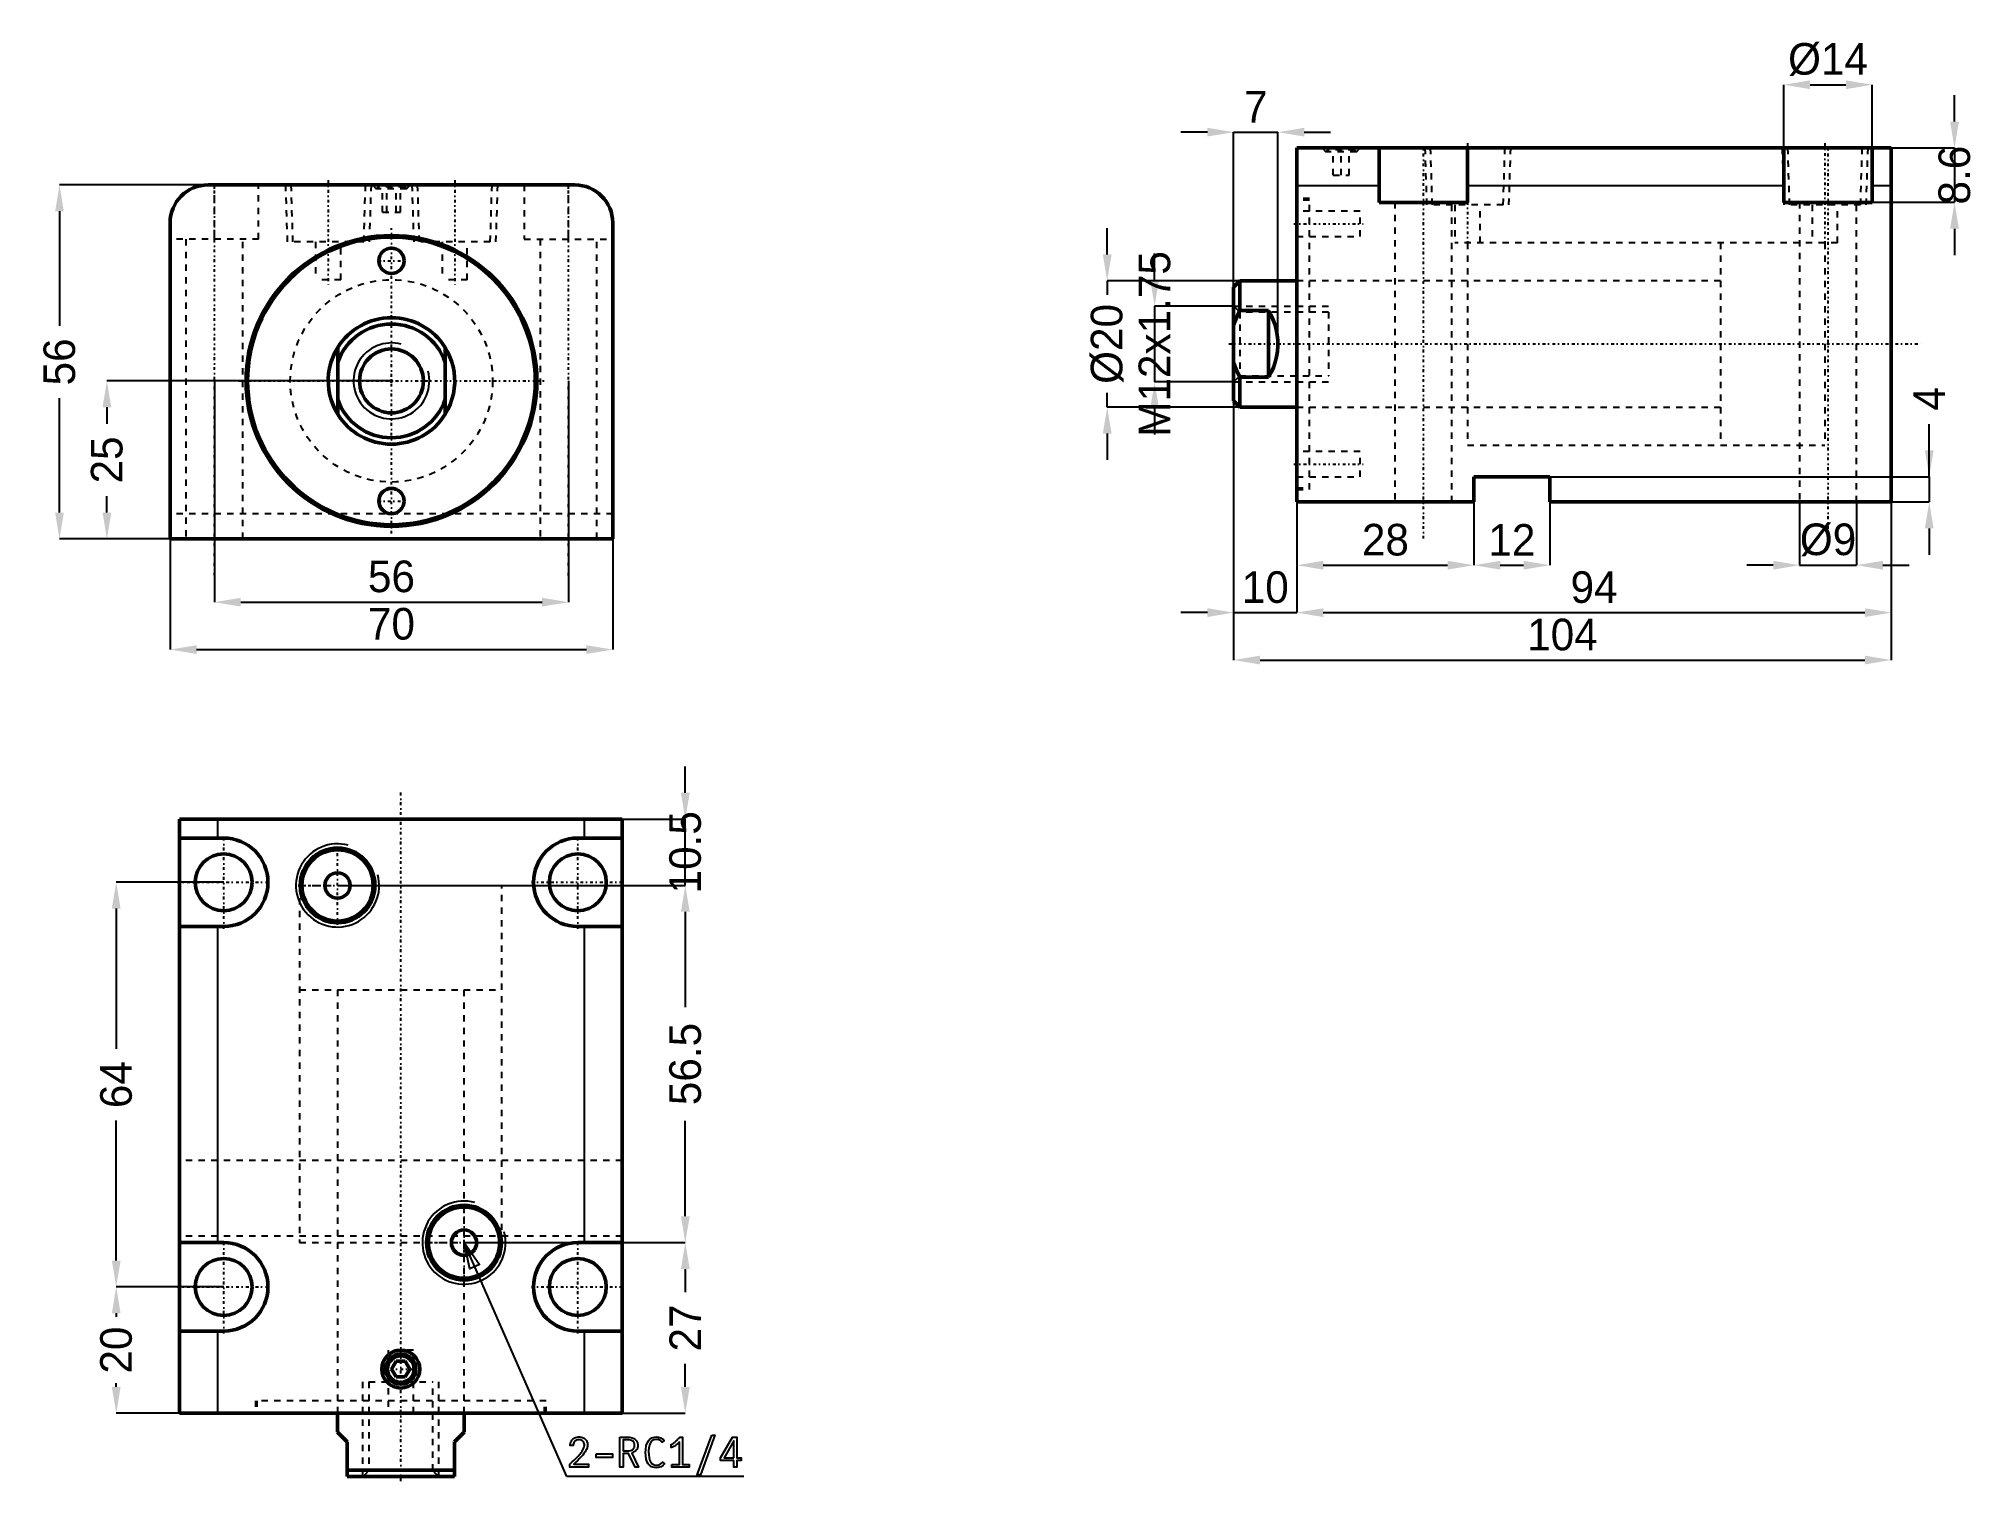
# Model space of a CAD drawing. Header units: millimetres. Extents: x -56 to 250, y -174 to 54.
import ezdxf

# ---------------------------------------------------------------- set-up
doc = ezdxf.new("R2010")
doc.units = ezdxf.units.MM
doc.linetypes.add('Center', pattern=[1.5, 0.45, -0.5, 0.05, -0.5])
doc.linetypes.add('Dashed', pattern=[2, 1, -1])
for name, color, linetype, lineweight in [('2d ConnectionPoints', 7, 'Continuous', 50), ('AM_0', 7, 'Continuous', 50), ('AM_4', 3, 'Continuous', 25), ('AM_5', 3, 'Continuous', 25), ('AM_7', 7, 'Center', 25), ('AM_9', 6, 'Dashed', 25)]:
    doc.layers.add(name, color=color, linetype=linetype, lineweight=lineweight)
doc.dimstyles.new('ISO-25', dxfattribs={"dimtxt": 2.5, "dimasz": 2.5, "dimexe": 1.25, "dimexo": 0.625, "dimtad": 1, "dimtxsty": 'Standard', "dimcen": 2.5, "dimadec": 0, "dimazin": 0, "dimtfac": 1, "dimtmove": 0, "dimatfit": 3, "dimfxl": 1, "dimarcsym": 0})

# ---------------------------------------------------------------- blocks, each defined once
blk = doc.blocks.new('1_RODcxhc_a_sd_32_40_IN_0_in_CXHC_A_IN_LA_32_40ST_0__CN_0')
at = {"layer": 'AM_0'}
for p, q in [((-8.5, -5.27), (-8.5, 5.27)), ((8.5, 5.27), (8.5, -5.27))]:
    blk.add_line(p, q, dxfattribs=at)
for points in [[(-8.5, 5.27), (-8.93, 4.51), (-9.29, 3.71), (-9.57, 2.89), (-9.79, 2.04), (-9.93, 1.18), (-10, 0.31), (-9.98, -0.56), (-9.9, -1.43), (-9.74, -2.29), (-9.5, -3.13), (-9.19, -3.94), (-8.81, -4.73), (-8.5, -5.27)], [(8.5, -5.27), (8.93, -4.51), (9.29, -3.71), (9.57, -2.89), (9.79, -2.04), (9.93, -1.18), (10, -0.31), (9.98, 0.56), (9.9, 1.43), (9.74, 2.29), (9.5, 3.13), (9.19, 3.94), (8.81, 4.73), (8.5, 5.27)]]:
    blk.add_lwpolyline(points, dxfattribs=at)
blk.add_circle((0, 0), 5.05, dxfattribs=at)
for radius, start, end in [(10, 31.7883, 148.2117), (9, 19.1881, 160.8119), (9, 199.1881, 340.8119), (10, 211.7883, 328.2117)]:
    blk.add_arc((0, 0), radius, start, end, dxfattribs=at)
at = {"layer": 'AM_5'}
blk.add_arc((0, 0), 6, 75, 15, dxfattribs=at)
blk = doc.blocks.new('2_bodycxhc_la_a_32_40_0_in_CXHC_A_IN_LA_32_40ST_0__CN_0')
at = {"layer": 'AM_0'}
for p, q in [((29, 31), (-29, 31)), ((-35, 25), (-35, -25)), ((35, -25), (35, 25)), ((-35, -25), (35, -25))]:
    blk.add_line(p, q, dxfattribs=at)
for centre, radius in [((0, 0), 23), ((0, 0), 22.75), ((0, 19), 2), ((0, -19), 2)]:
    blk.add_circle(centre, radius, dxfattribs=at)
for centre, start, end in [((-29, 25), 90, 180), ((29, 25), 0, 90)]:
    blk.add_arc(centre, 6, start, end, dxfattribs=at)
at = {"layer": 'AM_5', "linetype": 'Dashed'}
for p, q in [((-16.77, 31), (-16.48, 22)), ((-3.23, 31), (-3.52, 22)), ((3.23, 31), (3.52, 22)), ((16.77, 31), (16.48, 22))]:
    blk.add_line(p, q, dxfattribs=at)
at = {"layer": 'AM_7'}
for p, q in [((-28, -30.8), (-28, 30.8)), ((-10, 31.75), (-10, 15.25)), ((0, 31.03), (0, 30.37)), ((10, 31.75), (10, 15.25)), ((28, -30.8), (28, 30.8)), ((0, -24.15), (0, 24.15)), ((-2.1, 19), (2.1, 19)), ((-24.15, 0), (24.15, 0)), ((-2.1, -19), (2.1, -19))]:
    blk.add_line(p, q, dxfattribs=at)
at = {"layer": 'AM_9'}
for p, q in [((-28, 22.4), (-28, 31)), ((-21, 22.4), (-21, 31)), ((-15.91, 31), (-15.63, 22)), ((-4.37, 22), (-4.09, 31)), ((-3, 31), (-2.4, 30.4)), ((-2.1, 30.7), (-2.4, 30.4)), ((2.1, 30.7), (-2.1, 30.7)), ((-1.44, 26.7), (-1.44, 30.7)), ((-0.72, 26.7), (-0.72, 30.7)), ((0.72, 26.7), (0.72, 30.7)), ((1.44, 26.7), (1.44, 30.7)), ((2.4, 30.4), (2.1, 30.7)), ((2.4, 30.4), (3, 31)), ((4.09, 31), (4.37, 22)), ((15.63, 22), (15.91, 31)), ((21, 31), (21, 22.4)), ((28, 22.4), (28, 31)), ((2.4, 30.4), (-2.4, 30.4)), ((-1.44, 26.7), (1.44, 26.7)), ((-21, 22.4), (-35, 22.4)), ((-32.5, 22.4), (-32.5, -25)), ((-23.5, -25), (-23.5, 22.4)), ((-4.37, 22), (-15.63, 22)), ((-12, 22), (-12, 16)), ((-8, 16), (-8, 22)), ((15.63, 22), (4.37, 22)), ((8, 22), (8, 16)), ((12, 16), (12, 22)), ((21, 22.4), (35, 22.4)), ((23.5, 22.4), (23.5, -25)), ((32.5, -25), (32.5, 22.4)), ((-8, 16), (-12, 16)), ((12, 16), (8, 16)), ((35, -21), (-35, -21))]:
    blk.add_line(p, q, dxfattribs=at)
blk.add_circle((0, 0), 16, dxfattribs=at)
blk = doc.blocks.new('*D3')
at = {"layer": 'AM_5', "color": 0, "lineweight": -2}
for p, q in [((-35, -25), (-35, -42.5)), ((35, -25), (35, -42.5)), ((-30.83, -42.5), (30.83, -42.5))]:
    blk.add_line(p, q, dxfattribs=at)
at = {"layer": 'AM_5', "color": 0}
for points in [[(-30.83, -41.81), (-30.83, -43.19), (-35, -42.5)], [(30.83, -43.19), (30.83, -41.81), (35, -42.5)]]:
    blk.add_solid(points, dxfattribs=at)
at = {"layer": 'Defpoints', "color": 0}
for p in [(-35, -25), (35, -25), (35, -42.5)]:
    blk.add_point(p, dxfattribs=at)
at = {"layer": 'AM_5', "color": 0, "insert": (0, -38.45), "char_height": 5, "attachment_point": 5}
blk.add_mtext('70', dxfattribs=at)
blk = doc.blocks.new('*D4')
at = {"layer": 'AM_5', "color": 0, "lineweight": -2}
for p, q in [((-28, 0), (-28, -35)), ((28, 0), (28, -35)), ((-23.83, -35), (23.83, -35))]:
    blk.add_line(p, q, dxfattribs=at)
at = {"layer": 'AM_5', "color": 0}
for points in [[(-23.83, -34.31), (-23.83, -35.69), (-28, -35)], [(23.83, -35.69), (23.83, -34.31), (28, -35)]]:
    blk.add_solid(points, dxfattribs=at)
at = {"layer": 'Defpoints', "color": 0}
for p in [(-28, 0), (28, 0), (28, -35)]:
    blk.add_point(p, dxfattribs=at)
at = {"layer": 'AM_5', "color": 0, "insert": (0, -30.95), "char_height": 5, "attachment_point": 5}
blk.add_mtext('56', dxfattribs=at)
blk = doc.blocks.new('*D5')
at = {"layer": 'AM_5', "color": 0, "lineweight": -2}
for p, q in [((-29, 31), (-52.5, 31)), ((-52.5, 26.83), (-52.5, 8.72)), ((-52.5, -20.83), (-52.5, -2.72)), ((-35, -25), (-52.5, -25))]:
    blk.add_line(p, q, dxfattribs=at)
at = {"layer": 'AM_5', "color": 0}
for points in [[(-51.81, 26.83), (-53.19, 26.83), (-52.5, 31)], [(-53.19, -20.83), (-51.81, -20.83), (-52.5, -25)]]:
    blk.add_solid(points, dxfattribs=at)
at = {"layer": 'Defpoints', "color": 0}
for p in [(-52.5, 31), (-29, 31), (-35, -25)]:
    blk.add_point(p, dxfattribs=at)
at = {"layer": 'AM_5', "color": 0, "insert": (-52.5, 3), "char_height": 5, "attachment_point": 5, "rotation": 90}
blk.add_mtext('56', dxfattribs=at)
blk = doc.blocks.new('*D6')
at = {"layer": 'AM_5', "color": 0, "lineweight": -2}
for p, q in [((0, 0), (-45, 0)), ((-45, -4.17), (-45, -6.78)), ((-45, -20.83), (-45, -18.22)), ((-35, -25), (-45, -25))]:
    blk.add_line(p, q, dxfattribs=at)
at = {"layer": 'AM_5', "color": 0}
for points in [[(-44.31, -4.17), (-45.69, -4.17), (-45, 0)], [(-45.69, -20.83), (-44.31, -20.83), (-45, -25)]]:
    blk.add_solid(points, dxfattribs=at)
at = {"layer": 'Defpoints', "color": 0}
for p in [(-45, 0), (0, 0), (-35, -25)]:
    blk.add_point(p, dxfattribs=at)
at = {"layer": 'AM_5', "color": 0, "insert": (-45, -12.5), "char_height": 5, "attachment_point": 5, "rotation": 90}
blk.add_mtext('25', dxfattribs=at)
blk = doc.blocks.new('1_RODcxhc_a_sd_32_40_IN_0_in_CXHC_A_IN_LA_32_40ST_0__CN_2')
at = {"layer": 'AM_0'}
for p, q in [((-9, 10), (-10, 9)), ((0, 10), (-9, 10)), ((-9, 10), (-9, 5.27)), ((-10, 9), (-10, -9)), ((-4.5, 5.27), (-9, 5.27)), ((-4.5, 5.27), (-4.5, -5.27)), ((-9, -5.27), (-4.5, -5.27)), ((-9, -5.27), (-9, -10)), ((-10, -9), (-9, -10)), ((-9, -10), (0, -10))]:
    blk.add_line(p, q, dxfattribs=at)
for points in [[(-9, 5.27), (-9.55, 4.14), (-10, 2.96)], [(-4.5, -5.27), (-4.07, -4.51), (-3.71, -3.71), (-3.43, -2.89), (-3.21, -2.04), (-3.07, -1.18), (-3, -0.31), (-3.02, 0.56), (-3.1, 1.43), (-3.26, 2.29), (-3.5, 3.13), (-3.81, 3.94), (-4.19, 4.73), (-4.5, 5.27)], [(-10, -2.96), (-9.55, -4.13), (-9, -5.27)]]:
    blk.add_lwpolyline(points, dxfattribs=at)
at = {"layer": 'AM_5', "linetype": 'Dashed'}
for p, q in [((-10, 6), (5, 6)), ((-10, -6), (5, -6))]:
    blk.add_line(p, q, dxfattribs=at)
at = {"layer": 'AM_9'}
for p, q in [((83.5, 16), (67, 16)), ((67, 16), (67, -16)), ((83.5, 16), (83.5, -16)), ((67, 10), (0, 10)), ((-9.05, 5.05), (-10, 6)), ((5, 5.05), (-9.05, 5.05)), ((-9.05, 5.05), (-9.05, -5.05)), ((5, 5.05), (5, -5.05)), ((-10, -6), (-9.05, -5.05)), ((-9.05, -5.05), (5, -5.05)), ((0, -10), (67, -10)), ((67, -16), (83.5, -16))]:
    blk.add_line(p, q, dxfattribs=at)
blk = doc.blocks.new('2_bodycxhc_la_a_32_40_0_in_CXHC_A_IN_LA_32_40ST_0__CN_2')
at = {"layer": 'AM_0'}
for p, q in [((94, 31), (0, 31)), ((0, -25), (0, 31)), ((13, 22.4), (13, 31)), ((27, 31), (27, 22.4)), ((77, 22.4), (77, 31)), ((91, 31), (91, 22.4)), ((94, -25), (94, 31)), ((27, 22.4), (13, 22.4)), ((91, 22.4), (77, 22.4)), ((28, -21), (28, -25)), ((40, -21), (28, -21)), ((40, -25), (40, -21)), ((28, -25), (0, -25)), ((94, -25), (40, -25))]:
    blk.add_line(p, q, dxfattribs=at)
at = {"layer": 'AM_4'}
for p, q in [((13, 25), (0, 25)), ((77, 25), (27, 25)), ((94, 25), (91, 25))]:
    blk.add_line(p, q, dxfattribs=at)
at = {"layer": 'AM_5', "linetype": 'Dashed'}
for p, q in [((20.23, 31), (20.52, 22)), ((33.77, 31), (33.48, 22)), ((76.73, 31), (77.02, 22)), ((90.27, 31), (89.98, 22))]:
    blk.add_line(p, q, dxfattribs=at)
at = {"layer": 'AM_7'}
for p, q in [((7, 31.03), (7, 30.37)), ((20, -30.8), (20, 30.8)), ((27, 31.75), (27, 15.25)), ((83.5, 31.75), (83.5, 15.25)), ((84, -30.8), (84, 30.8)), ((-0.5, 19), (10.5, 19)), ((-10.75, 0), (98.7, 0)), ((-0.5, -19), (10.5, -19))]:
    blk.add_line(p, q, dxfattribs=at)
at = {"layer": 'AM_9'}
for p, q in [((4, 31), (4.6, 30.4)), ((4.9, 30.7), (4.6, 30.4)), ((9.1, 30.7), (4.9, 30.7)), ((5.75, 26.7), (5.75, 30.7)), ((7, 26.7), (7, 30.7)), ((8.25, 26.7), (8.25, 30.7)), ((9.4, 30.4), (9.1, 30.7)), ((9.4, 30.4), (10, 31)), ((21.09, 31), (21.37, 22)), ((32.63, 22), (32.91, 31)), ((77.59, 31), (77.87, 22)), ((89.13, 22), (89.41, 31)), ((9.4, 30.4), (4.6, 30.4)), ((5.75, 26.7), (8.25, 26.7)), ((2, 23), (0, 23)), ((2, 22.75), (0, 22.75)), ((2, -23), (2, 23)), ((15.5, 22.4), (15.5, -25)), ((32.63, 22), (21.37, 22)), ((24.5, -25), (24.5, 22.4)), ((25, 22), (25, 16)), ((29, 16), (29, 22)), ((89.13, 22), (77.87, 22)), ((79.5, 22.4), (79.5, -25)), ((81.5, 22), (81.5, 16)), ((85.5, 16), (85.5, 22)), ((88.5, -25), (88.5, 22.4)), ((10, 21), (0, 21)), ((10, 17), (10, 21)), ((0, 17), (10, 17)), ((85.5, 16), (25, 16)), ((27, 16), (27, -16)), ((83.5, 16), (83.5, -16)), ((27, 10), (0, 10)), ((0, -10), (27, -10)), ((10, -17), (0, -17)), ((10, -21), (10, -17)), ((27, -16), (83.5, -16)), ((0, -21), (10, -21)), ((0, -22.75), (2, -22.75)), ((0, -23), (2, -23))]:
    blk.add_line(p, q, dxfattribs=at)
blk = doc.blocks.new('*D22')
at = {"layer": 'AM_5', "color": 0, "lineweight": -2}
for p, q in [((171.19, -15.15), (171.19, -29.15)), ((143.19, -19.15), (143.19, -29.15)), ((147.36, -29.15), (167.03, -29.15))]:
    blk.add_line(p, q, dxfattribs=at)
at = {"layer": 'AM_5', "color": 0}
for points in [[(147.36, -28.46), (147.36, -29.85), (143.19, -29.15)], [(167.03, -29.85), (167.03, -28.46), (171.19, -29.15)]]:
    blk.add_solid(points, dxfattribs=at)
at = {"layer": 'Defpoints', "color": 0}
for p in [(171.19, -15.15), (143.19, -19.15), (171.19, -29.15)]:
    blk.add_point(p, dxfattribs=at)
at = {"layer": 'AM_5', "color": 0, "insert": (157.19, -25.15), "char_height": 5, "attachment_point": 5}
blk.add_mtext('28', dxfattribs=at)
blk = doc.blocks.new('*D23')
at = {"layer": 'AM_5', "color": 0, "lineweight": -2}
for p, q in [((143.19, -19.15), (143.19, -36.65)), ((237.19, -19.15), (237.19, -36.65)), ((147.36, -36.65), (233.03, -36.65))]:
    blk.add_line(p, q, dxfattribs=at)
at = {"layer": 'AM_5', "color": 0}
for points in [[(147.36, -35.96), (147.36, -37.35), (143.19, -36.65)], [(233.03, -37.35), (233.03, -35.96), (237.19, -36.65)]]:
    blk.add_solid(points, dxfattribs=at)
at = {"layer": 'Defpoints', "color": 0}
for p in [(143.19, -19.15), (237.19, -19.15), (237.19, -36.65)]:
    blk.add_point(p, dxfattribs=at)
at = {"layer": 'AM_5', "color": 0, "insert": (190.19, -32.65), "char_height": 5, "attachment_point": 5}
blk.add_mtext('94', dxfattribs=at)
blk = doc.blocks.new('*D24')
at = {"layer": 'AM_5', "color": 0, "lineweight": -2}
for p, q in [((133.19, 5.85), (133.19, -44.15)), ((237.19, -19.15), (237.19, -44.15)), ((137.36, -44.15), (233.03, -44.15))]:
    blk.add_line(p, q, dxfattribs=at)
at = {"layer": 'AM_5', "color": 0}
for points in [[(137.36, -43.46), (137.36, -44.85), (133.19, -44.15)], [(233.03, -44.85), (233.03, -43.46), (237.19, -44.15)]]:
    blk.add_solid(points, dxfattribs=at)
at = {"layer": 'Defpoints', "color": 0}
for p in [(133.19, 5.85), (237.19, -19.15), (237.19, -44.15)]:
    blk.add_point(p, dxfattribs=at)
at = {"layer": 'AM_5', "color": 0, "insert": (185.19, -40.15), "char_height": 5, "attachment_point": 5}
blk.add_mtext('104', dxfattribs=at)
blk = doc.blocks.new('*D25')
at = {"layer": 'AM_5', "color": 0, "lineweight": -2}
for p, q in [((171.19, -15.15), (171.19, -29.15)), ((183.19, -19.15), (183.19, -29.15)), ((175.36, -29.15), (179.03, -29.15))]:
    blk.add_line(p, q, dxfattribs=at)
at = {"layer": 'AM_5', "color": 0}
for points in [[(175.36, -28.46), (175.36, -29.85), (171.19, -29.15)], [(179.03, -29.85), (179.03, -28.46), (183.19, -29.15)]]:
    blk.add_solid(points, dxfattribs=at)
at = {"layer": 'Defpoints', "color": 0}
for p in [(171.19, -15.15), (183.19, -19.15), (183.19, -29.15)]:
    blk.add_point(p, dxfattribs=at)
at = {"layer": 'AM_5', "color": 0, "insert": (177.19, -25.15), "char_height": 5, "attachment_point": 5}
blk.add_mtext('12', dxfattribs=at)
blk = doc.blocks.new('*D26')
at = {"layer": 'AM_5', "color": 0, "lineweight": -2}
for p, q in [((243.19, -15.15), (243.19, -6.82)), ((171.19, -15.15), (243.19, -15.15)), ((243.19, -15.15), (243.19, -19.15)), ((183.19, -19.15), (243.19, -19.15)), ((243.19, -23.32), (243.19, -27.49))]:
    blk.add_line(p, q, dxfattribs=at)
at = {"layer": 'AM_5', "color": 0}
for points in [[(242.5, -10.99), (243.89, -10.99), (243.19, -15.15)], [(243.89, -23.32), (242.5, -23.32), (243.19, -19.15)]]:
    blk.add_solid(points, dxfattribs=at)
at = {"layer": 'Defpoints', "color": 0}
for p in [(171.19, -15.15), (183.19, -19.15), (243.19, -19.15)]:
    blk.add_point(p, dxfattribs=at)
at = {"layer": 'AM_5', "color": 0, "insert": (243.19, -2.82), "char_height": 5, "attachment_point": 5, "rotation": 90}
blk.add_mtext('4', dxfattribs=at)
blk = doc.blocks.new('*D27')
at = {"layer": 'AM_5', "color": 0, "lineweight": -2}
for p, q in [((222.69, -19.15), (222.69, -29.15)), ((231.69, -19.15), (231.69, -29.15)), ((218.53, -29.15), (214.36, -29.15)), ((222.69, -29.15), (231.69, -29.15)), ((235.86, -29.15), (240.03, -29.15))]:
    blk.add_line(p, q, dxfattribs=at)
at = {"layer": 'AM_5', "color": 0}
for points in [[(218.53, -29.85), (218.53, -28.46), (222.69, -29.15)], [(235.86, -28.46), (235.86, -29.85), (231.69, -29.15)]]:
    blk.add_solid(points, dxfattribs=at)
at = {"layer": 'Defpoints', "color": 0}
for p in [(222.69, -19.15), (231.69, -19.15), (231.69, -29.15)]:
    blk.add_point(p, dxfattribs=at)
at = {"layer": 'AM_5', "color": 0, "insert": (227.19, -25.15), "char_height": 5, "attachment_point": 5}
blk.add_mtext('Ø9', dxfattribs=at)
blk = doc.blocks.new('*D28')
at = {"layer": 'AM_5', "color": 0, "lineweight": -2}
for p, q in [((220.19, 36.85), (220.19, 46.85)), ((224.36, 46.85), (230.03, 46.85)), ((234.19, 36.85), (234.19, 46.85))]:
    blk.add_line(p, q, dxfattribs=at)
at = {"layer": 'AM_5', "color": 0}
for points in [[(224.36, 47.54), (224.36, 46.15), (220.19, 46.85)], [(230.03, 46.15), (230.03, 47.54), (234.19, 46.85)]]:
    blk.add_solid(points, dxfattribs=at)
at = {"layer": 'Defpoints', "color": 0}
for p in [(234.19, 46.85), (220.19, 36.85), (234.19, 36.85)]:
    blk.add_point(p, dxfattribs=at)
at = {"layer": 'AM_5', "color": 0, "insert": (227.19, 50.85), "char_height": 5, "attachment_point": 5}
blk.add_mtext('Ø14', dxfattribs=at)
blk = doc.blocks.new('*D29')
at = {"layer": 'AM_5', "color": 0, "lineweight": -2}
for p, q in [((247.19, 41.01), (247.19, 45.18)), ((234.19, 36.85), (247.19, 36.85)), ((247.19, 36.85), (247.19, 28.25)), ((234.19, 28.25), (247.19, 28.25)), ((247.19, 24.08), (247.19, 19.91))]:
    blk.add_line(p, q, dxfattribs=at)
at = {"layer": 'AM_5', "color": 0}
for points in [[(246.5, 41.01), (247.89, 41.01), (247.19, 36.85)], [(247.89, 24.08), (246.5, 24.08), (247.19, 28.25)]]:
    blk.add_solid(points, dxfattribs=at)
at = {"layer": 'Defpoints', "color": 0}
for p in [(234.19, 36.85), (234.19, 28.25), (247.19, 28.25)]:
    blk.add_point(p, dxfattribs=at)
at = {"layer": 'AM_5', "color": 0, "insert": (247.19, 32.55), "char_height": 5, "attachment_point": 5, "rotation": 90}
blk.add_mtext('8.6', dxfattribs=at)
blk = doc.blocks.new('*D30')
at = {"layer": 'AM_5', "color": 0, "lineweight": -2}
for p, q in [((133.19, 5.85), (133.19, -36.65)), ((143.19, -19.15), (143.19, -36.65)), ((129.03, -36.65), (124.86, -36.65)), ((133.19, -36.65), (143.19, -36.65)), ((147.36, -36.65), (151.53, -36.65))]:
    blk.add_line(p, q, dxfattribs=at)
at = {"layer": 'AM_5', "color": 0}
for points in [[(129.03, -37.35), (129.03, -35.96), (133.19, -36.65)], [(147.36, -35.96), (147.36, -37.35), (143.19, -36.65)]]:
    blk.add_solid(points, dxfattribs=at)
at = {"layer": 'Defpoints', "color": 0}
for p in [(133.19, 5.85), (143.19, -19.15), (143.19, -36.65)]:
    blk.add_point(p, dxfattribs=at)
at = {"layer": 'AM_5', "color": 0, "insert": (138.19, -32.65), "char_height": 5, "attachment_point": 5}
blk.add_mtext('10', dxfattribs=at)
blk = doc.blocks.new('*D31')
at = {"layer": 'AM_5', "color": 0, "lineweight": -2}
for p, q in [((129.03, 39.35), (124.86, 39.35)), ((133.19, 5.85), (133.19, 39.35)), ((133.19, 39.35), (140.19, 39.35)), ((140.19, 5.85), (140.19, 39.35)), ((144.36, 39.35), (148.53, 39.35))]:
    blk.add_line(p, q, dxfattribs=at)
at = {"layer": 'AM_5', "color": 0}
for points in [[(129.03, 38.65), (129.03, 40.04), (133.19, 39.35)], [(144.36, 40.04), (144.36, 38.65), (140.19, 39.35)]]:
    blk.add_solid(points, dxfattribs=at)
at = {"layer": 'Defpoints', "color": 0}
for p in [(140.19, 39.35), (133.19, 5.85), (140.19, 5.85)]:
    blk.add_point(p, dxfattribs=at)
at = {"layer": 'AM_5', "color": 0, "insert": (136.69, 43.35), "char_height": 5, "attachment_point": 5}
blk.add_mtext('7', dxfattribs=at)
blk = doc.blocks.new('*D32')
at = {"layer": 'AM_5', "color": 0, "lineweight": -2}
for p, q in [((113.19, 20.01), (113.19, 24.18)), ((134.19, 15.85), (113.19, 15.85)), ((113.19, 15.85), (113.19, 13.6)), ((113.19, -4.15), (113.19, -1.9)), ((134.19, -4.15), (113.19, -4.15)), ((113.19, -8.32), (113.19, -12.49))]:
    blk.add_line(p, q, dxfattribs=at)
at = {"layer": 'AM_5', "color": 0}
for points in [[(112.5, 20.01), (113.89, 20.01), (113.19, 15.85)], [(113.89, -8.32), (112.5, -8.32), (113.19, -4.15)]]:
    blk.add_solid(points, dxfattribs=at)
at = {"layer": 'Defpoints', "color": 0}
for p in [(113.19, 15.85), (134.19, 15.85), (134.19, -4.15)]:
    blk.add_point(p, dxfattribs=at)
at = {"layer": 'AM_5', "color": 0, "insert": (113.19, 5.85), "char_height": 5, "attachment_point": 5, "rotation": 90}
blk.add_mtext('Ø20', dxfattribs=at)
blk = doc.blocks.new('*D33')
at = {"layer": 'AM_5', "color": 0, "lineweight": -2}
for p, q in [((120.69, 16.01), (120.69, 20.18)), ((133.19, 11.85), (120.69, 11.85)), ((120.69, 11.85), (120.69, -0.15)), ((133.19, -0.15), (120.69, -0.15)), ((120.69, -4.32), (120.69, -8.49))]:
    blk.add_line(p, q, dxfattribs=at)
at = {"layer": 'AM_5', "color": 0}
for points in [[(120, 16.01), (121.39, 16.01), (120.69, 11.85)], [(121.39, -4.32), (120, -4.32), (120.69, -0.15)]]:
    blk.add_solid(points, dxfattribs=at)
at = {"layer": 'Defpoints', "color": 0}
for p in [(133.19, 11.85), (120.69, -0.15), (133.19, -0.15)]:
    blk.add_point(p, dxfattribs=at)
at = {"layer": 'AM_5', "color": 0, "insert": (120.69, 5.85), "char_height": 5, "attachment_point": 5, "rotation": 90}
blk.add_mtext('M12x1.75', dxfattribs=at)
blk = doc.blocks.new('1_RODcxhc_a_sd_32_40_IN_0_in_CXHC_A_IN_LA_32_40ST_0__CN_4')
at = {"layer": 'AM_0'}
for p, q in [((-10, 0), (-10, -3)), ((10, -3), (10, 0)), ((-8.5, -4.5), (-10, -3)), ((10, -3), (8.5, -4.5)), ((-8.5, -10), (-8.5, -4.5)), ((8.5, -4.5), (8.5, -10)), ((-8.5, -9), (8.5, -9)), ((-8.5, -10), (8.5, -10))]:
    blk.add_line(p, q, dxfattribs=at)
at = {"layer": 'AM_5', "linetype": 'Dashed'}
for p, q in [((-6, -10), (-6, 5)), ((6, -10), (6, 5))]:
    blk.add_line(p, q, dxfattribs=at)
at = {"layer": 'AM_7'}
blk.add_line((0, -10.75), (0, 98.7), dxfattribs=at)
at = {"layer": 'AM_9'}
for p, q in [((-16, 83.5), (16, 83.5)), ((-16, 83.5), (-16, 67)), ((16, 67), (16, 83.5)), ((-16, 67), (16, 67)), ((-10, 67), (-10, 0)), ((10, 0), (10, 67)), ((-5.053, 5), (5.053, 5)), ((-5.053, 5), (-5.053, -9.053)), ((5.053, -9.053), (5.053, 5)), ((-5.053, -9.053), (-6, -10)), ((-5.053, -9.053), (5.053, -9.053)), ((6, -10), (5.053, -9.053))]:
    blk.add_line(p, q, dxfattribs=at)
blk = doc.blocks.new('2_bodycxhc_la_a_32_40_0_in_CXHC_A_IN_LA_32_40ST_0__CN_4')
at = {"layer": 'AM_0'}
for p, q in [((-35, 94), (-35, 0)), ((35, 94), (-35, 94)), ((35, 94), (35, 0)), ((-35, 91), (-28, 91)), ((28, 91), (35, 91)), ((-28, 77), (-35, 77)), ((35, 77), (28, 77)), ((-35, 27), (-28, 27)), ((28, 27), (35, 27)), ((-28, 13), (-35, 13)), ((35, 13), (28, 13)), ((-0.72, 8.25), (-1.44, 7)), ((-1.44, 7), (-0.72, 5.75)), ((0.72, 8.25), (-0.72, 8.25)), ((1.44, 7), (0.72, 8.25)), ((0.72, 5.75), (1.44, 7)), ((-0.72, 5.75), (0.72, 5.75)), ((35, 0), (-35, 0))]:
    blk.add_line(p, q, dxfattribs=at)
for centre, radius in [((-10, 83.5), 5.91), ((-10, 83.5), 5.63), ((-28, 84), 4.5), ((28, 84), 4.5), ((-10, 83.5), 2), ((10, 27), 5.91), ((10, 27), 5.63), ((10, 27), 2), ((-28, 20), 4.5), ((28, 20), 4.5), ((0, 7), 3), ((0, 7), 2.4), ((0, 7), 2.1)]:
    blk.add_circle(centre, radius, dxfattribs=at)
for centre, start, end in [((-28, 84), 270, 90), ((28, 84), 90, 270), ((-28, 20), 270, 90), ((28, 20), 90, 270)]:
    blk.add_arc(centre, 7, start, end, dxfattribs=at)
at = {"layer": 'AM_4'}
for p, q in [((-29, 94), (-29, 91)), ((29, 94), (29, 91)), ((-29, 77), (-29, 27)), ((29, 77), (29, 27)), ((-29, 13), (-29, 0)), ((29, 13), (29, 0))]:
    blk.add_line(p, q, dxfattribs=at)
at = {"layer": 'AM_5'}
for centre in [(-10, 83.5), (10, 27)]:
    blk.add_arc(centre, 6.58, 75, 15, dxfattribs=at)
at = {"layer": 'AM_7'}
for p, q in [((-28, 76.65), (-28, 91.35)), ((-10, 77.29), (-10, 89.71)), ((28, 76.65), (28, 91.35)), ((-35.35, 84), (-20.65, 84)), ((-16.21, 83.5), (-3.79, 83.5)), ((20.65, 84), (35.35, 84)), ((10, 20.79), (10, 33.21)), ((-28, 12.65), (-28, 27.35)), ((3.79, 27), (16.21, 27)), ((28, 12.65), (28, 27.35)), ((-35.35, 20), (-20.65, 20)), ((20.65, 20), (35.35, 20)), ((-3.15, 7), (3.15, 7))]:
    blk.add_line(p, q, dxfattribs=at)
at = {"layer": 'AM_9'}
for p, q in [((-16, 83.5), (16, 83.5)), ((-16, 83.5), (-16, 27)), ((16, 27), (16, 83.5)), ((35, 40), (-35, 40)), ((35, 28), (-35, 28)), ((-16, 27), (16, 27)), ((-10, 27), (-10, 0)), ((10, 0), (10, 27)), ((2, 10), (-2, 10)), ((-2, 10), (-2, 0)), ((2, 0), (2, 10)), ((23, 2), (-23, 2)), ((-23, 2), (-23, 0)), ((-22.75, 2), (-22.75, 0)), ((22.75, 0), (22.75, 2)), ((23, 0), (23, 2))]:
    blk.add_line(p, q, dxfattribs=at)
blk = doc.blocks.new('*D42')
at = {"layer": 'AM_5', "color": 0, "lineweight": -2}
for p, q in [((-26.53, -143.31), (-43.53, -143.31)), ((-43.53, -147.48), (-43.53, -148.06)), ((-43.53, -159.14), (-43.53, -158.56)), ((-33.53, -163.31), (-43.53, -163.31))]:
    blk.add_line(p, q, dxfattribs=at)
at = {"layer": 'AM_5', "color": 0}
for points in [[(-42.83, -147.48), (-44.22, -147.48), (-43.53, -143.31)], [(-44.22, -159.14), (-42.83, -159.14), (-43.53, -163.31)]]:
    blk.add_solid(points, dxfattribs=at)
at = {"layer": 'Defpoints', "color": 0}
for p in [(-43.53, -143.31), (-26.53, -143.31), (-33.53, -163.31)]:
    blk.add_point(p, dxfattribs=at)
at = {"layer": 'AM_5', "color": 0, "insert": (-43.53, -153.31), "char_height": 5, "attachment_point": 5, "rotation": 90}
blk.add_mtext('20', dxfattribs=at)
blk = doc.blocks.new('*D43')
at = {"layer": 'AM_5', "color": 0, "lineweight": -2}
for p, q in [((-26.53, -79.31), (-43.53, -79.31)), ((-43.53, -83.48), (-43.53, -105.64)), ((-43.53, -139.14), (-43.53, -116.98)), ((-26.53, -143.31), (-43.53, -143.31))]:
    blk.add_line(p, q, dxfattribs=at)
at = {"layer": 'AM_5', "color": 0}
for points in [[(-42.83, -83.48), (-44.22, -83.48), (-43.53, -79.31)], [(-44.22, -139.14), (-42.83, -139.14), (-43.53, -143.31)]]:
    blk.add_solid(points, dxfattribs=at)
at = {"layer": 'Defpoints', "color": 0}
for p in [(-43.53, -79.31), (-26.53, -79.31), (-26.53, -143.31)]:
    blk.add_point(p, dxfattribs=at)
at = {"layer": 'AM_5', "color": 0, "insert": (-43.53, -111.31), "char_height": 5, "attachment_point": 5, "rotation": 90}
blk.add_mtext('64', dxfattribs=at)
blk = doc.blocks.new('*D44')
at = {"layer": 'AM_5', "color": 0, "lineweight": -2}
for p, q in [((11.47, -136.31), (46.47, -136.31)), ((46.47, -140.48), (46.47, -144.14)), ((46.47, -159.14), (46.47, -155.48)), ((36.47, -163.31), (46.47, -163.31))]:
    blk.add_line(p, q, dxfattribs=at)
at = {"layer": 'AM_5', "color": 0}
for points in [[(47.17, -140.48), (45.78, -140.48), (46.47, -136.31)], [(45.78, -159.14), (47.17, -159.14), (46.47, -163.31)]]:
    blk.add_solid(points, dxfattribs=at)
at = {"layer": 'Defpoints', "color": 0}
for p in [(11.47, -136.31), (36.47, -163.31), (46.47, -163.31)]:
    blk.add_point(p, dxfattribs=at)
at = {"layer": 'AM_5', "color": 0, "insert": (46.47, -149.81), "char_height": 5, "attachment_point": 5, "rotation": 90}
blk.add_mtext('27', dxfattribs=at)
blk = doc.blocks.new('*D45')
at = {"layer": 'AM_5', "color": 0, "lineweight": -2}
for p, q in [((46.47, -65.14), (46.47, -60.98)), ((36.47, -69.31), (46.47, -69.31)), ((46.47, -79.81), (46.47, -69.31)), ((-8.53, -79.81), (46.47, -79.81)), ((46.47, -83.98), (46.47, -88.14))]:
    blk.add_line(p, q, dxfattribs=at)
at = {"layer": 'AM_5', "color": 0}
for points in [[(45.78, -65.14), (47.17, -65.14), (46.47, -69.31)], [(47.17, -83.98), (45.78, -83.98), (46.47, -79.81)]]:
    blk.add_solid(points, dxfattribs=at)
at = {"layer": 'Defpoints', "color": 0}
for p in [(36.47, -69.31), (46.47, -69.31), (-8.53, -79.81)]:
    blk.add_point(p, dxfattribs=at)
at = {"layer": 'AM_5', "color": 0, "insert": (46.47, -74.56), "char_height": 5, "attachment_point": 5, "rotation": 90}
blk.add_mtext('10.5', dxfattribs=at)
blk = doc.blocks.new('*D46')
at = {"layer": 'AM_5', "color": 0, "lineweight": -2}
for p, q in [((-8.53, -79.81), (46.47, -79.81)), ((46.47, -83.98), (46.47, -99.06)), ((46.47, -132.14), (46.47, -117.06)), ((11.47, -136.31), (46.47, -136.31))]:
    blk.add_line(p, q, dxfattribs=at)
at = {"layer": 'AM_5', "color": 0}
for points in [[(47.17, -83.98), (45.78, -83.98), (46.47, -79.81)], [(45.78, -132.14), (47.17, -132.14), (46.47, -136.31)]]:
    blk.add_solid(points, dxfattribs=at)
at = {"layer": 'Defpoints', "color": 0}
for p in [(-8.53, -79.81), (46.47, -79.81), (11.47, -136.31)]:
    blk.add_point(p, dxfattribs=at)
at = {"layer": 'AM_5', "color": 0, "insert": (46.47, -108.06), "char_height": 5, "attachment_point": 5, "rotation": 90}
blk.add_mtext('56.5', dxfattribs=at)

msp = doc.modelspace()

# ---------------------------------------------------------------- linework, layer by layer
at = {"layer": '2d ConnectionPoints'}
for p in [(143.193, 5.848), (0, 0), (1.474, -163.309)]:
    msp.add_point(p, dxfattribs=at)
at = {"layer": 'AM_5'}
for p, q in [((27.724, -173.309), (11.474, -136.309)), ((55.724, -173.309), (27.724, -173.309))]:
    msp.add_line(p, q, dxfattribs=at)
for points in [[(11.474, -136.309), (13.913, -139.788), (12.387, -140.459), (11.474, -136.309)], [(28.371, -171.198), (28.371, -171.198), (28.585, -171.002), (28.89, -170.716), (28.89, -170.716), (29.176, -170.439), (29.356, -170.26), (29.356, -170.26), (29.528, -170.079), (29.775, -169.795), (29.775, -169.795), (30.008, -169.495), (30.155, -169.287), (30.155, -169.287), (30.285, -169.079), (30.426, -168.783), (30.426, -168.783), (30.501, -168.506), (30.516, -168.331), (30.516, -168.331), (30.511, -168.233), (30.488, -168.095), (30.488, -168.095), (30.445, -167.966), (30.405, -167.886), (30.405, -167.886), (30.358, -167.811), (30.274, -167.713), (30.274, -167.713), (30.175, -167.63), (30.101, -167.584), (30.101, -167.584), (30.022, -167.545), (29.896, -167.503), (29.896, -167.503), (29.762, -167.481), (29.668, -167.476), (29.668, -167.476), (29.563, -167.481), (29.416, -167.504), (29.416, -167.504), (29.279, -167.547), (29.193, -167.587), (29.193, -167.587), (29.114, -167.635), (29.008, -167.722), (29.008, -167.722), (28.919, -167.827), (28.868, -167.907), (28.868, -167.907), (28.826, -167.994), (28.78, -168.136), (28.78, -168.136), (28.756, -168.291), (28.751, -168.403), (28.264, -168.403), (28.264, -168.403), (28.271, -168.236), (28.311, -168.004), (28.311, -168.004), (28.384, -167.793), (28.452, -167.665), (28.452, -167.665), (28.533, -167.547), (28.673, -167.393), (28.673, -167.393), (28.838, -167.267), (28.961, -167.197), (28.961, -167.197), (29.091, -167.14), (29.297, -167.077), (29.297, -167.077), (29.516, -167.044), (29.668, -167.038), (29.668, -167.038), (29.81, -167.044), (30.016, -167.075), (30.016, -167.075), (30.214, -167.133), (30.34, -167.187), (30.34, -167.187), (30.46, -167.253), (30.621, -167.372), (30.621, -167.372), (30.759, -167.516), (30.839, -167.626), (30.839, -167.626), (30.906, -167.746), (30.979, -167.941), (30.979, -167.941), (31.019, -168.155), (31.026, -168.308), (31.026, -168.308), (31.015, -168.482), (30.957, -168.748), (30.957, -168.748), (30.849, -169.022), (30.75, -169.209), (30.75, -169.209), (30.636, -169.394), (30.45, -169.663), (30.45, -169.663), (30.249, -169.92), (30.105, -170.084), (30.105, -170.084), (29.95, -170.252), (29.69, -170.523), (29.69, -170.523), (29.397, -170.818), (29.183, -171.029), (28.839, -171.367), (31.166, -171.37), (31.166, -171.809), (28.199, -171.809), (28.199, -171.354), (28.371, -171.198)], [(36.14, -167.096), (37.512, -167.096), (37.512, -167.096), (37.652, -167.102), (37.86, -167.13), (37.86, -167.13), (38.064, -167.183), (38.197, -167.233), (38.197, -167.233), (38.325, -167.293), (38.5, -167.407), (38.5, -167.407), (38.654, -167.548), (38.745, -167.657), (38.745, -167.657), (38.823, -167.778), (38.907, -167.981), (38.907, -167.981), (38.952, -168.209), (38.961, -168.377), (38.961, -168.377), (38.95, -168.561), (38.894, -168.811), (38.894, -168.811), (38.791, -169.03), (38.695, -169.158), (38.695, -169.158), (38.581, -169.273), (38.387, -169.417), (38.387, -169.417), (38.164, -169.529), (37.999, -169.586), (39.078, -171.841), (38.552, -171.841), (37.499, -169.664), (37.427, -169.664), (36.621, -169.664), (36.621, -171.809), (36.14, -171.809), (36.14, -167.096)], [(37.284, -169.241), (37.284, -169.241), (37.422, -169.239), (37.612, -169.226), (37.612, -169.226), (37.784, -169.203), (37.889, -169.181), (37.889, -169.181), (37.985, -169.152), (38.116, -169.088), (38.116, -169.088), (38.232, -169.002), (38.3, -168.931), (38.3, -168.931), (38.358, -168.847), (38.42, -168.696), (38.42, -168.696), (38.454, -168.511), (38.461, -168.37), (38.461, -168.37), (38.449, -168.19), (38.386, -167.963), (38.386, -167.963), (38.27, -167.788), (38.163, -167.699), (38.163, -167.699), (38.038, -167.629), (37.829, -167.554), (37.829, -167.554), (37.593, -167.513), (37.421, -167.506), (36.621, -167.506), (36.621, -169.241), (37.284, -169.241)], [(41.856, -171.919), (41.856, -171.919), (41.539, -171.895), (41.126, -171.767), (41.126, -171.767), (40.788, -171.53), (40.605, -171.311), (40.605, -171.311), (40.455, -171.045), (40.293, -170.559), (40.293, -170.559), (40.205, -169.969), (40.189, -169.517), (40.189, -169.517), (40.207, -169.041), (40.301, -168.423), (40.301, -168.423), (40.475, -167.921), (40.636, -167.65), (40.636, -167.65), (40.83, -167.43), (41.179, -167.191), (41.179, -167.191), (41.597, -167.062), (41.915, -167.038), (41.915, -167.038), (42.219, -167.061), (42.62, -167.181), (42.62, -167.181), (42.956, -167.406), (43.143, -167.613), (42.831, -167.866), (42.831, -167.866), (42.743, -167.774), (42.61, -167.659), (42.61, -167.659), (42.473, -167.573), (42.381, -167.532), (42.381, -167.532), (42.289, -167.5), (42.156, -167.466), (42.156, -167.466), (42.029, -167.447), (41.947, -167.444), (41.947, -167.444), (41.763, -167.453), (41.516, -167.502), (41.516, -167.502), (41.305, -167.592), (41.185, -167.675), (41.185, -167.675), (41.079, -167.775), (40.944, -167.958), (40.944, -167.958), (40.839, -168.178), (40.785, -168.346), (40.785, -168.346), (40.742, -168.531), (40.696, -168.843), (40.696, -168.843), (40.671, -169.197), (40.667, -169.456), (40.667, -169.456), (40.678, -169.837), (40.739, -170.338), (40.739, -170.338), (40.852, -170.752), (40.956, -170.981), (40.956, -170.981), (41.085, -171.17), (41.332, -171.375), (41.332, -171.375), (41.641, -171.485), (41.882, -171.506), (41.882, -171.506), (42.135, -171.487), (42.462, -171.387), (42.462, -171.387), (42.728, -171.201), (42.87, -171.029), (43.159, -171.289), (43.159, -171.289), (42.982, -171.516), (42.638, -171.761), (42.638, -171.761), (42.2, -171.894), (41.856, -171.919)], [(44.332, -171.393), (45.528, -171.393), (45.528, -167.876), (45.528, -167.876), (45.463, -167.941), (45.355, -168.042), (45.355, -168.042), (45.231, -168.148), (45.141, -168.221), (45.141, -168.221), (45.047, -168.293), (44.905, -168.396), (44.905, -168.396), (44.763, -168.492), (44.667, -168.552), (44.667, -168.552), (44.573, -168.606), (44.443, -168.672), (44.443, -168.672), (44.325, -168.72), (44.254, -168.741), (44.254, -168.247), (44.254, -168.247), (44.343, -168.204), (44.483, -168.124), (44.483, -168.124), (44.63, -168.024), (44.733, -167.946), (44.733, -167.946), (44.837, -167.862), (44.987, -167.733), (44.987, -167.733), (45.132, -167.598), (45.226, -167.506), (45.226, -167.506), (45.314, -167.414), (45.433, -167.286), (45.433, -167.286), (45.534, -167.169), (45.593, -167.096), (46.009, -167.096), (46.009, -171.393), (47.094, -171.393), (47.094, -171.809), (44.332, -171.809), (44.332, -171.393)], [(50.656, -166.771), (51.15, -166.771), (48.868, -173.044), (48.374, -173.044), (50.656, -166.771)], [(54.149, -170.769), (52.043, -170.769), (52.043, -170.346), (53.96, -167.096), (54.604, -167.096), (54.604, -170.33), (55.306, -170.33), (55.306, -170.769), (54.604, -170.769), (54.604, -171.809), (54.149, -171.809), (54.149, -170.769)], [(54.155, -170.33), (54.155, -167.642), (52.602, -170.33), (54.155, -170.33)], [(32.374, -169.716), (34.974, -169.716), (34.974, -170.301), (32.374, -170.301), (32.374, -169.716)]]:
    msp.add_lwpolyline(points, dxfattribs=at)

# ---------------------------------------------------------------- block references
for name, p in [('2_bodycxhc_la_a_32_40_0_in_CXHC_A_IN_LA_32_40ST_0__CN_2', (143.193, 5.848)), ('2_bodycxhc_la_a_32_40_0_in_CXHC_A_IN_LA_32_40ST_0__CN_0', (0, 0)), ('1_RODcxhc_a_sd_32_40_IN_0_in_CXHC_A_IN_LA_32_40ST_0__CN_2', (143.193, 5.848)), ('1_RODcxhc_a_sd_32_40_IN_0_in_CXHC_A_IN_LA_32_40ST_0__CN_0', (0, 0)), ('1_RODcxhc_a_sd_32_40_IN_0_in_CXHC_A_IN_LA_32_40ST_0__CN_4', (1.474, -163.309)), ('2_bodycxhc_la_a_32_40_0_in_CXHC_A_IN_LA_32_40ST_0__CN_4', (1.474, -163.309))]:
    msp.add_blockref(name, p)

# ---------------------------------------------------------------- dimensions: what is measured, and where the dimension line sits
for base, p1, p2, text, picture, middle in [((234.193, 46.848), (220.193, 36.848), (234.193, 36.848), 'Ø14', '*D28', (227.193, 46.848)), ((140.193, 39.348), (133.193, 5.848), (140.193, 5.848), '7', '*D31', (136.693, 39.348)), ((143.193, -36.652), (133.193, 5.848), (143.193, -19.152), '10', '*D30', (138.193, -36.652)), ((237.193, -44.152), (133.193, 5.848), (237.193, -19.152), '104', '*D24', (185.193, -44.152)), ((28, -35), (-28, 0), (28, 0), '56', '*D4', (0, -35)), ((171.193, -29.152), (143.193, -19.152), (171.193, -15.152), '28', '*D22', (157.193, -29.152)), ((183.193, -29.152), (171.193, -15.152), (183.193, -19.152), '12', '*D25', (177.193, -29.152)), ((237.193, -36.652), (143.193, -19.152), (237.193, -19.152), '94', '*D23', (190.193, -36.652)), ((231.693, -29.152), (222.693, -19.152), (231.693, -19.152), 'Ø9', '*D27', (227.193, -29.152)), ((35, -42.5), (-35, -25), (35, -25), '70', '*D3', (0, -42.5))]:
    dim = msp.add_linear_dim(base=base, p1=p1, p2=p2, text=text, dimstyle='ISO-25', override={"dimtxt": 5, "dimasz": 4.166667, "dimexe": 0, "dimexo": 0, "dimgap": 1.5}, dxfattribs=at)
    dim.commit()
    dim.dimension.update_dxf_attribs({"geometry": picture, "text_midpoint": middle, "dimtype": 160})
for base, p1, p2, text, picture, middle in [((247.193, 28.248), (234.193, 36.848), (234.193, 28.248), '8.6', '*D29', (247.193, 32.548)), ((-52.5, 31), (-35, -25), (-29, 31), '56', '*D5', (-52.5, 3)), ((113.193, 15.848), (134.193, -4.152), (134.193, 15.848), 'Ø20', '*D32', (113.193, 5.848)), ((120.693, -0.152), (133.193, 11.848), (133.193, -0.152), 'M12x1.75', '*D33', (120.693, 5.848)), ((-45, 0), (-35, -25), (0, 0), '25', '*D6', (-45, -12.5)), ((243.193, -19.152), (171.193, -15.152), (183.193, -19.152), '4', '*D26', (243.193, -2.819)), ((46.474, -69.309), (-8.526, -79.809), (36.474, -69.309), '10.5', '*D45', (46.474, -74.559)), ((-43.526, -79.309), (-26.526, -143.309), (-26.526, -79.309), '64', '*D43', (-43.526, -111.309)), ((46.474, -79.809), (11.474, -136.309), (-8.526, -79.809), '56.5', '*D46', (46.474, -108.059)), ((46.474, -163.309), (11.474, -136.309), (36.474, -163.309), '27', '*D44', (46.474, -149.809)), ((-43.526, -143.309), (-33.526, -163.309), (-26.526, -143.309), '20', '*D42', (-43.526, -153.309))]:
    dim = msp.add_linear_dim(base=base, p1=p1, p2=p2, angle=90, text=text, dimstyle='ISO-25', override={"dimtxt": 5, "dimasz": 4.166667, "dimexe": 0, "dimexo": 0, "dimgap": 1.5}, dxfattribs=at)
    dim.commit()
    dim.dimension.update_dxf_attribs({"geometry": picture, "text_midpoint": middle, "dimtype": 160, "text_rotation": 90})

doc.saveas('drawing.dxf')
